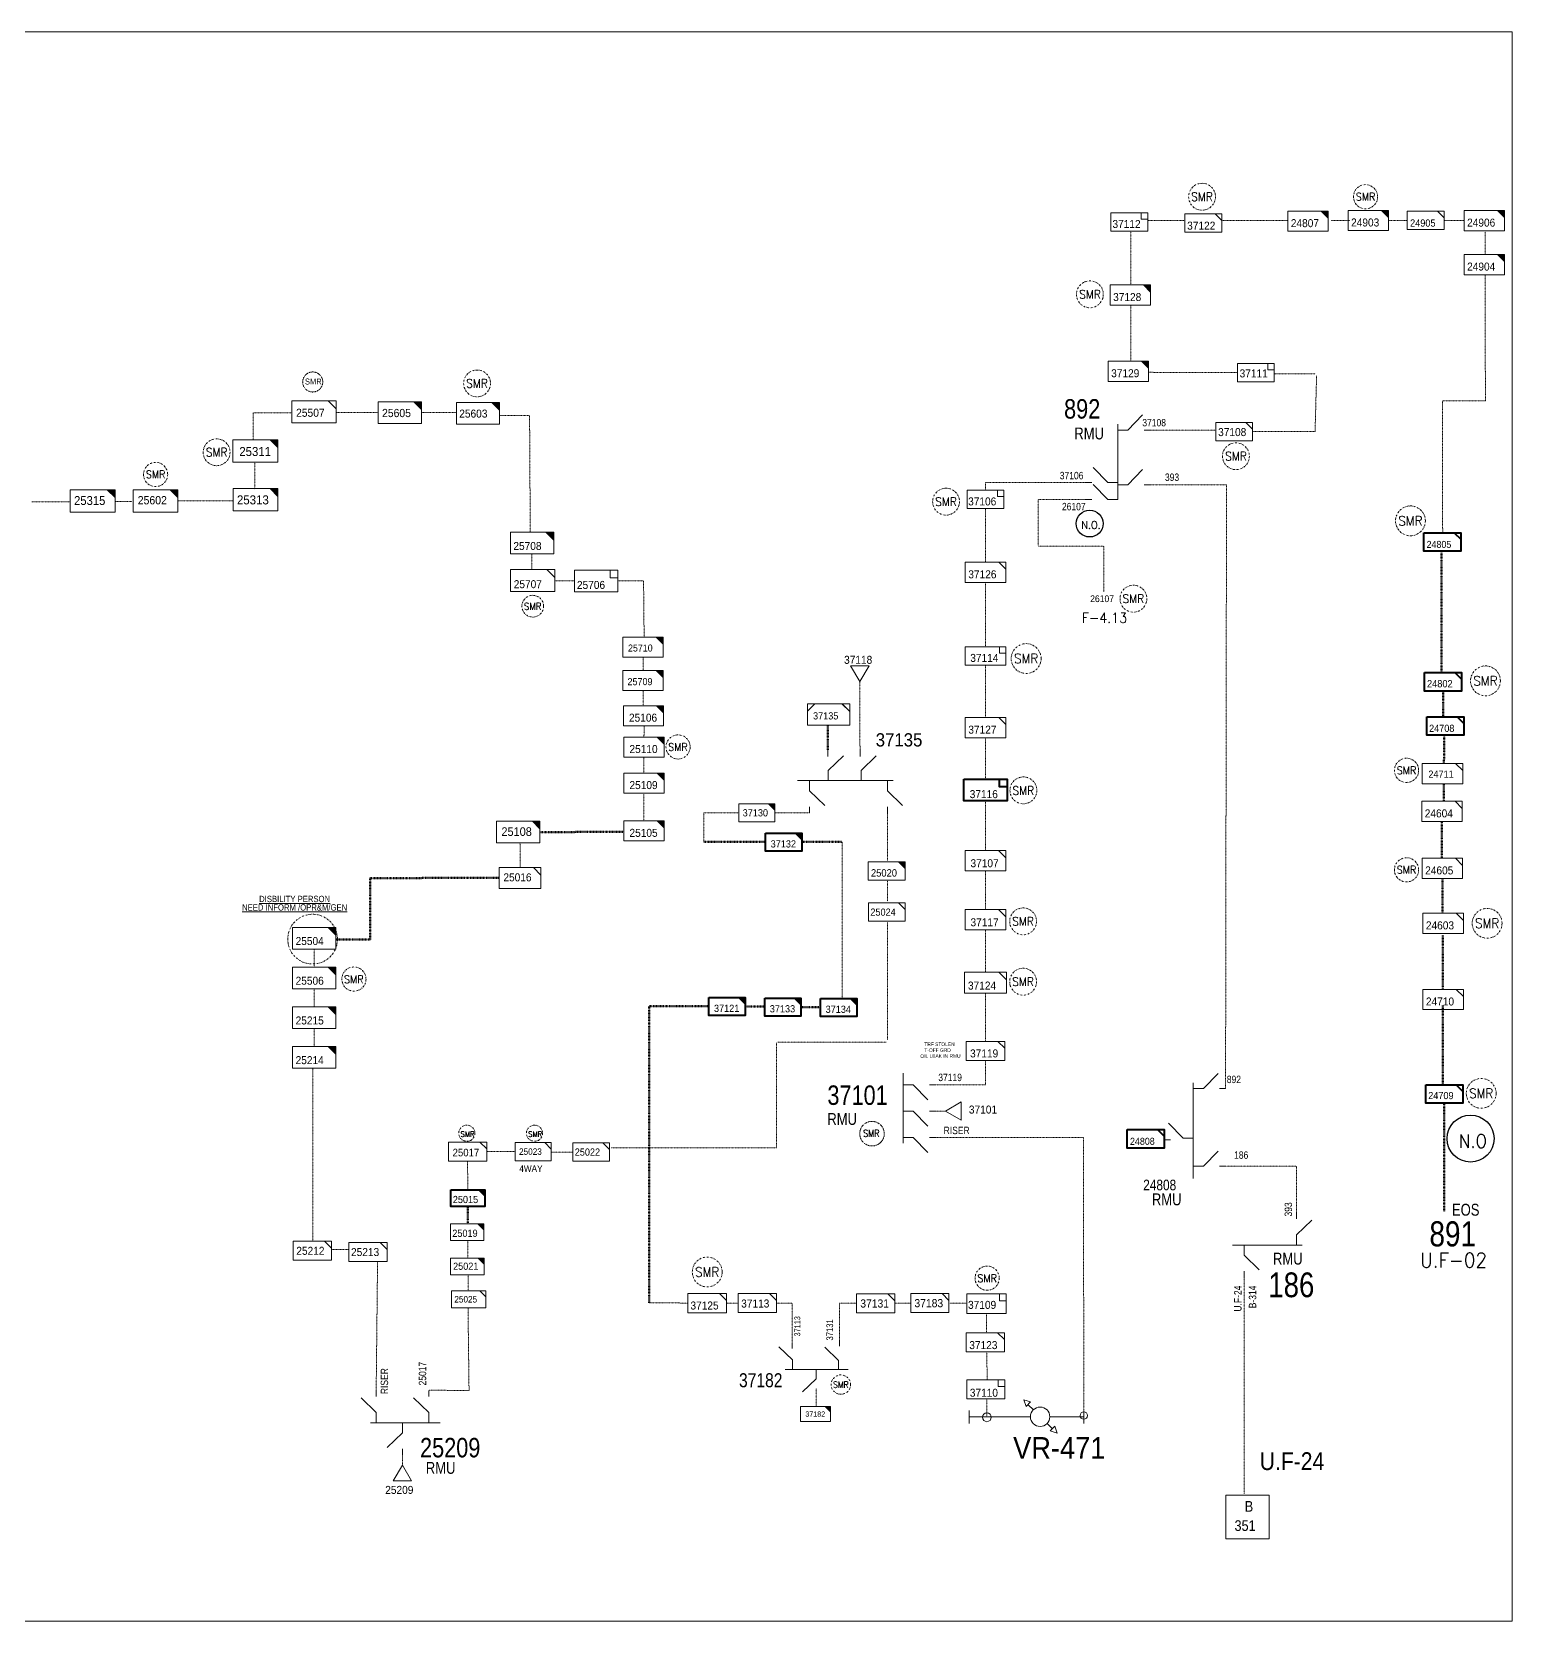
# Model space of a CAD drawing. Header units: metres. Extents: x 65984 to 144644, y -19036 to 23726.
# Drawn here: x 82810 to 83495, y -11224 to -10489 of the extents above; entities that cross this region are included whole.
import ezdxf
from ezdxf.enums import TextEntityAlignment as Align

# ---------------------------------------------------------------- set-up
doc = ezdxf.new("R2010")
doc.units = ezdxf.units.M
doc.header["$MEASUREMENT"] = 0
doc.linetypes.add('DGN Style 3', pattern=[0.013877, 0, -0.013877])
doc.linetypes.add('DGN Style 4', pattern=[1.6, 0.8, -0.4, 0, -0.4])
doc.layers.get('0').update_dxf_attribs({"color": 95, "lineweight": 40})
for name, color, linetype, lineweight in [('ABS NUMBER', 112, 'Continuous', 30), ('d_eos', 111, 'Continuous', 40), ('d_eos no', 121, 'Continuous', 40), ('d_switch', 95, 'Continuous', 40), ('d_tf', 1, 'Continuous', 40), ('d_tf no', 6, 'Continuous', 40), ('d_ug cable', 95, 'Continuous', 40), ('d_ug tf', 1, 'Continuous', 40), ('d_unit sub', 7, 'Continuous', 40), ('fedr no', 95, 'Continuous', 40), ('GRID STATION  04', 7, 'Continuous', 40), ('O H MAIN FEEDER', 4, 'Continuous', 100), ('REGULATOR', 5, 'Continuous', 40), ('SW N O', 114, 'Continuous', 30)]:
    doc.layers.add(name, color=color, linetype=linetype, lineweight=lineweight)
doc.styles.add('NASKHF', font='naskhf.shx', dxfattribs={"height": 8})
doc.styles.add('Style-Arial', font='arial.ttf')
doc.styles.add('Style-ENGINEERING', font='ENGINEERING.shx')
doc.styles.add('Style-msdefault', font='msdefault.shx')
doc.styles.add('Style-simplex', font='simplex.shx')
doc.styles.add('Style-STANDARD', font='STANDARD.shx')

# ---------------------------------------------------------------- blocks, each defined once
blk = doc.blocks.new('TF3_14')
at = {"layer": 'd_unit sub', "color": 6, "linetype": 'Continuous', "lineweight": 13}
for p, q in [((11.3, 9), (18.3, 9)), ((18.3, 9), (18.3, 2))]:
    blk.add_line(p, q, dxfattribs=at)
at = {"layer": 'd_unit sub', "color": 6, "linetype": 'Continuous', "lineweight": 13, "flags": 128}
blk.add_lwpolyline([(-21.7, 9), (18.3, 9), (18.3, -11), (-21.7, -11)], close=True, dxfattribs=at)
blk.add_lwpolyline([(18.3, 2), (11.3, 2), (11.3, 9)], dxfattribs=at)
blk = doc.blocks.new('TF_8')
at = {"color": 0, "linetype": 'ByBlock', "lineweight": -2}
blk.add_line((6.3, 4.95), (9.9, 1.35), dxfattribs=at)
blk.add_3dface([(-10.1, 4.95), (9.9, 4.95), (9.9, -5.05), (-10.1, -5.05)], dxfattribs=at)
blk = doc.blocks.new('SS')
at = {"color": 0, "linetype": 'ByBlock', "lineweight": -2, "flags": 128}
blk.add_lwpolyline([(6.95, 4.25), (10.45, 4.25), (10.45, 0.75)], close=True, dxfattribs=at)
at = {"color": 0, "linetype": 'ByBlock', "lineweight": -2, "extrusion": (0, 0, -1)}
blk.add_solid([(-6.95, 4.25), (-10.45, 4.25), (-10.45, 0.75)], dxfattribs=at)
at = {"color": 0, "linetype": 'ByBlock', "lineweight": -2}
blk.add_3dface([(-9.55, 4.25), (10.45, 4.25), (10.45, -5.75), (-9.55, -5.75)], dxfattribs=at)
blk = doc.blocks.new('TF3_12')
at = {"layer": 'd_unit sub', "color": 2, "linetype": 'Continuous', "lineweight": 13}
for p, q in [((11.3, 9), (18.3, 9)), ((18.3, 9), (18.3, 2))]:
    blk.add_line(p, q, dxfattribs=at)
at = {"layer": 'd_unit sub', "color": 2, "linetype": 'Continuous', "lineweight": 13, "flags": 128}
blk.add_lwpolyline([(-21.7, 9), (18.3, 9), (18.3, -11), (-21.7, -11)], close=True, dxfattribs=at)
blk.add_lwpolyline([(18.3, 2), (11.3, 2), (11.3, 9)], dxfattribs=at)
blk = doc.blocks.new('TF3_15')
at = {"layer": 'd_unit sub', "color": 2, "linetype": 'Continuous', "lineweight": 13}
for p, q in [((11.3, 9), (18.3, 9)), ((18.3, 9), (18.3, 2))]:
    blk.add_line(p, q, dxfattribs=at)
at = {"layer": 'd_unit sub', "color": 2, "linetype": 'Continuous', "lineweight": 13, "flags": 128}
blk.add_lwpolyline([(-26, 9), (18.3, 9), (18.3, -11), (-26, -11)], close=True, dxfattribs=at)
blk.add_lwpolyline([(18.3, 2), (11.3, 2), (11.3, 9)], dxfattribs=at)
blk = doc.blocks.new('TF3_16')
at = {"layer": 'd_tf no', "color": 2, "linetype": 'Continuous', "lineweight": 40}
for p, q in [((11.3, 9), (18.3, 9)), ((18.3, 9), (18.3, 2))]:
    blk.add_line(p, q, dxfattribs=at)
at = {"layer": 'd_tf no', "color": 2, "linetype": 'Continuous', "lineweight": 40, "flags": 128}
blk.add_lwpolyline([(-21.7, 9), (18.3, 9), (18.3, -11), (-21.7, -11)], close=True, dxfattribs=at)
blk.add_lwpolyline([(18.3, 2), (11.3, 2), (11.3, 9)], dxfattribs=at)
blk = doc.blocks.new('exist.us-1000kva')
at = {"color": 0, "linetype": 'ByBlock', "lineweight": -2, "flags": 128}
blk.add_lwpolyline([(40, 12.9), (32.8, 20), (40, 20)], close=True, dxfattribs=at)
at = {"color": 0, "linetype": 'ByBlock', "lineweight": -2, "extrusion": (0, 0, -1)}
blk.add_solid([(-40, 12.9), (-32.8, 20), (-40, 20)], dxfattribs=at)
at = {"color": 0, "linetype": 'ByBlock', "lineweight": -2, "xscale": 2, "yscale": 2}
blk.add_blockref('TF_8', (20.2, 10.1), dxfattribs=at)
blk = doc.blocks.new('TF3')
at = {"color": 0, "linetype": 'ByBlock', "lineweight": -2}
for p, q in [((11.3, 9), (18.3, 9)), ((18.3, 9), (18.3, 2))]:
    blk.add_line(p, q, dxfattribs=at)
at = {"color": 0, "linetype": 'ByBlock', "lineweight": -2, "flags": 128}
blk.add_lwpolyline([(18.3, 2), (11.3, 2), (11.3, 9)], dxfattribs=at)
at = {"color": 0, "linetype": 'ByBlock', "lineweight": -2}
blk.add_3dface([(-21.7, 9), (18.3, 9), (18.3, -11), (-21.7, -11)], dxfattribs=at)
blk = doc.blocks.new('*U2895')
at = {"layer": 'REGULATOR', "color": 6, "linetype": 'Continuous', "lineweight": 13}
for p, q in [((-9.5, 9.1), (-5.5, 5.1)), ((5.2, -5.6), (9.2, -9.6))]:
    blk.add_line(p, q, dxfattribs=at)
at = {"layer": 'REGULATOR', "color": 6, "linetype": 'Continuous', "lineweight": 13, "flags": 128}
for points in [[(-7.6, 11.2), (-13, 13), (-11.2, 7.6)], [(7.5, -11.2), (13, -13), (11.2, -7.6)]]:
    blk.add_lwpolyline(points, close=True, dxfattribs=at)
at = {"layer": 'REGULATOR', "color": 6, "linetype": 'Continuous', "lineweight": 13}
blk.add_circle((-0.2, -0.3), 7.56, dxfattribs=at)
blk = doc.blocks.new('*U2522')
at = {"layer": 'd_unit sub', "color": 2, "linetype": 'Continuous', "lineweight": 13, "flags": 128}
blk.add_lwpolyline([(20, 10), (20, 2.7), (12.8, 10)], close=True, dxfattribs=at)
at = {"layer": 'd_unit sub', "color": 2, "linetype": 'Continuous', "lineweight": 13, "xscale": 2, "yscale": 2, "zscale": 0.8845711694560097, "rotation": 359.9999999999999}
blk.add_blockref('TF_8', (0.2, 0.1), dxfattribs=at)
blk = doc.blocks.new('*U2896')
at = {"layer": 'd_unit sub', "color": 2, "linetype": 'Continuous', "lineweight": 13, "flags": 128}
blk.add_lwpolyline([(20, 10), (20, 2.7), (12.8, 10)], close=True, dxfattribs=at)
at = {"layer": 'd_unit sub', "color": 2, "linetype": 'Continuous', "lineweight": 13, "xscale": 2, "yscale": 2, "zscale": 0.9593426445979664, "rotation": 359.9999999999999}
blk.add_blockref('TF_8', (0.2, 0.1), dxfattribs=at)
blk = doc.blocks.new('*U2897')
at = {"layer": 'd_unit sub', "color": 6, "linetype": 'Continuous', "lineweight": 13, "flags": 128}
for points in [[(-9.35, 4.69), (9.39, 4.69), (9.39, -4.68), (-9.35, -4.68)], [(6.11, 4.69), (9.39, 4.69), (9.39, 1.41)]]:
    blk.add_lwpolyline(points, close=True, dxfattribs=at)
blk = doc.blocks.new('TRA1_1090')
at = {"layer": 'd_tf', "color": 6, "linetype": 'Continuous', "lineweight": 13, "ltscale": 0.000426762, "flags": 128}
blk.add_lwpolyline([(10, -16.9), (0, 0.1), (-10, -16.9)], close=True, dxfattribs=at)
blk = doc.blocks.new('TRA1_1089')
at = {"layer": 'd_tf', "color": 6, "linetype": 'Continuous', "lineweight": 13, "ltscale": 0.000426762, "xscale": 1.000046566207833, "yscale": 1.000046566207833, "zscale": 1.000046566207833, "rotation": 180}
blk.add_blockref('TRA1_1090', (0, 0), dxfattribs=at)
blk = doc.blocks.new('*U3992')
at = {"layer": 'SW N O', "color": 80}
blk.add_circle((0, 0), 16.8, dxfattribs=at)
at = {"layer": 'SW N O', "color": 80, "insert": (1.7, -1.8), "char_height": 9.6, "attachment_point": 5, "line_spacing_factor": 0.6, "style": 'Style-STANDARD'}
blk.add_mtext('N.O.', dxfattribs=at)
blk = doc.blocks.new('*U4126')
at = {"layer": 'd_unit sub', "color": 6, "linetype": 'Continuous', "lineweight": 13, "flags": 128}
for points in [[(-9.48, 1.38), (-6.07, 4.73), (-9.48, 4.73)], [(9.49, 1.32), (6.02, 4.73), (9.5, 4.73)]]:
    blk.add_lwpolyline(points, close=True, dxfattribs=at)
at = {"layer": 'd_unit sub', "color": 6, "linetype": 'Continuous', "lineweight": 13, "xscale": 0.94866334575076, "yscale": 0.94866334575076, "zscale": 0.8857316704660863, "rotation": 359.9999999999999}
blk.add_blockref('TF_8', (0.1, 0.04), dxfattribs=at)
blk = doc.blocks.new('TRA1_1598')
at = {"layer": 'd_tf', "color": 6, "linetype": 'Continuous', "lineweight": 13, "ltscale": 0.000426762, "flags": 128}
blk.add_lwpolyline([(10, -17), (0, 0), (-10, -17)], close=True, dxfattribs=at)
blk = doc.blocks.new('TRA1_1597')
at = {"layer": 'd_tf', "color": 6, "linetype": 'Continuous', "lineweight": 13, "ltscale": 0.000426762, "xscale": 1.000046566207832, "yscale": 1.000046566207832, "zscale": 1.000046566207832, "rotation": 180.0000000124235}
blk.add_blockref('TRA1_1598', (0, 0), dxfattribs=at)
blk = doc.blocks.new('*U4288')
at = {"layer": 'd_unit sub', "color": 2, "linetype": 'Continuous', "lineweight": 13, "flags": 128}
for points in [[(-9.35, 4.69), (9.39, 4.69), (9.39, -4.68), (-9.35, -4.68)], [(6.11, 4.69), (9.39, 4.69), (9.39, 1.41)]]:
    blk.add_lwpolyline(points, close=True, dxfattribs=at)
blk = doc.blocks.new('*U3529')
at = {"layer": 'SW N O', "color": 3}
blk.add_circle((0, 0), 16.8, dxfattribs=at)
at = {"layer": 'SW N O', "color": 3, "insert": (1.7, -1.8), "char_height": 9.6, "attachment_point": 5, "line_spacing_factor": 0.6, "style": 'Style-STANDARD'}
blk.add_mtext('N.O', dxfattribs=at)

msp = doc.modelspace()

# ---------------------------------------------------------------- linework, layer by layer
at = {"layer": 'd_eos', "color": 2, "linetype": 'Continuous', "lineweight": 13, "ltscale": 0.638341}
for p, q in [((83312.47, -10670.96), (83312.47, -10705.79)), ((83317.12, -10673.62), (83323.92, -10666.62)), ((83312.47, -10673.62), (83317.12, -10673.62)), ((83324.57, -10673.63), (83327.39, -10673.63)), ((83307.82, -10697.91), (83301.03, -10690.91)), ((83317.12, -10698.92), (83323.92, -10691.91)), ((83300.38, -10697.91), (83297.56, -10697.91)), ((83307.82, -10705.79), (83301.02, -10698.79)), ((83312.47, -10697.91), (83307.82, -10697.91)), ((83312.47, -10698.92), (83317.12, -10698.92)), ((83324.57, -10698.92), (83327.39, -10698.92)), ((83300.38, -10705.79), (83297.55, -10705.79)), ((83312.47, -10705.79), (83307.82, -10705.79)), ((83213.23, -11003.38), (83213.24, -10971.06)), ((83213.24, -10976.43), (83217.89, -10976.43)), ((83217.89, -10976.43), (83224.68, -10983.43)), ((83225.33, -10976.43), (83228.16, -10976.43)), ((83213.23, -10988.57), (83217.88, -10988.57)), ((83217.88, -10988.57), (83224.68, -10995.58)), ((83225.33, -10988.57), (83228.15, -10988.57)), ((83213.23, -11000.72), (83217.88, -11000.72)), ((83217.88, -11000.72), (83224.68, -11007.72)), ((83225.33, -11000.72), (83228.15, -11000.72))]:
    msp.add_line(p, q, dxfattribs=at)
at = {"layer": 'd_eos', "color": 7, "linetype": 'Continuous', "lineweight": 13, "ltscale": 0.638341}
for p, q in [((83178.37, -10824.53), (83178.37, -10821.7)), ((83178.59, -10831.1), (83185.59, -10824.31)), ((83193.27, -10824.53), (83193.27, -10821.7)), ((83193.79, -10831.1), (83200.79, -10824.31)), ((83178.59, -10835.75), (83178.59, -10831.1)), ((83193.79, -10835.75), (83193.79, -10831.1)), ((83208.6, -10835.75), (83164.4, -10835.75)), ((83169.98, -10835.75), (83169.98, -10840.4)), ((83169.98, -10840.4), (83176.98, -10847.2)), ((83205.93, -10835.75), (83205.93, -10840.4)), ((83205.93, -10840.4), (83212.93, -10847.2)), ((83169.98, -10847.84), (83169.98, -10850.67)), ((83205.93, -10847.84), (83205.93, -10850.67)), ((83352, -10978.17), (83358.8, -10971.17)), ((83347.35, -10975.5), (83347.35, -11019.7)), ((83347.35, -10978.17), (83352, -10978.17)), ((83359.44, -10978.17), (83362.27, -10978.17)), ((83342.7, -11001.12), (83335.91, -10994.12)), ((83336.87, -11001.85), (83334.05, -11001.85)), ((83347.35, -11001.14), (83342.7, -11001.14)), ((83352, -11014.12), (83358.8, -11007.12)), ((83347.35, -11014.12), (83352, -11014.12)), ((83359.44, -11014.12), (83362.27, -11014.12)), ((83395.09, -11038.43), (83395.08, -11035.61)), ((83395.09, -11045.87), (83402.09, -11039.08)), ((83395.09, -11050.52), (83395.09, -11045.87)), ((83397.75, -11050.52), (83365.43, -11050.53)), ((83370.8, -11050.53), (83370.8, -11055.18)), ((83370.8, -11055.18), (83377.8, -11061.97)), ((83370.8, -11062.62), (83370.8, -11065.44)), ((82969.58, -11120.58), (82969.58, -11117.76)), ((82969.58, -11128.02), (82962.58, -11121.23)), ((82969.58, -11132.67), (82969.58, -11128.02)), ((82993.87, -11128.03), (82986.86, -11121.23)), ((82993.87, -11132.67), (82993.87, -11128.03)), ((82966.91, -11132.67), (82999.23, -11132.68)), ((82981.72, -11132.67), (82981.72, -11137.32)), ((82981.72, -11137.32), (82974.72, -11144.12)), ((82981.72, -11144.77), (82981.72, -11147.59))]:
    msp.add_line(p, q, dxfattribs=at)
at = {"layer": 'd_eos', "color": 2, "linetype": 'Continuous', "lineweight": 13, "ltscale": 0.574507}
for p, q in [((83162.02, -11103.67), (83155.72, -11097.55)), ((83183.29, -11103.86), (83176.98, -11097.74)), ((83162.02, -11108.13), (83162.02, -11103.63)), ((83183.3, -11108.05), (83183.3, -11103.87)), ((83158.69, -11108.13), (83187.78, -11108.13)), ((83172.98, -11112.36), (83166.68, -11118.48)), ((83172.98, -11108.18), (83172.98, -11112.36))]:
    msp.add_line(p, q, dxfattribs=at)
at = {"layer": 'd_eos', "color": 7, "linetype": 'Continuous', "lineweight": 13, "ltscale": 0.574507}
for p, q in [((83161.91, -11098.36), (83161.91, -11095.82)), ((83183.76, -11097.27), (83183.76, -11094.73))]:
    msp.add_line(p, q, dxfattribs=at)
at = {"layer": 'd_eos', "color": 6, "linetype": 'Continuous', "lineweight": 13, "ltscale": 0.638341}
msp.add_line((82993.87, -11120.58), (82993.87, -11117.76), dxfattribs=at)
at = {"layer": 'd_ug cable', "color": 6, "linetype": 'DGN Style 3', "lineweight": 13}
for p, q in [((83326.28, -10576.76), (83343.46, -10576.72)), ((83360.59, -10576.72), (83368.26, -10576.72)), ((83368.26, -10576.72), (83391.02, -10576.74)), ((83411.06, -10576.72), (83419.71, -10576.72)), ((83437.62, -10576.72), (83446.28, -10576.72)), ((83463.35, -10576.73), (83472.49, -10576.72)), ((83318.46, -10581.71), (83318.4, -10606.57)), ((83482.33, -10581.93), (83482.34, -10592.4)), ((83482.33, -10601.82), (83482.37, -10660.13)), ((83318.46, -10616.01), (83318.43, -10641.75)), ((83367.74, -10647.07), (83326.7, -10646.93)), ((83403.73, -10647.67), (83384.99, -10647.67)), ((83404.35, -10648.6), (83403.65, -10674.35)), ((83462.49, -10660.16), (83462.64, -10721.05)), ((83482.37, -10660.13), (83462.57, -10660.13)), ((82912.79, -10665.65), (82912.79, -10678.1)), ((82970.52, -10665.55), (82951.08, -10665.56)), ((83006.64, -10665.53), (82990.59, -10665.54)), ((83040.82, -10720.92), (83040.51, -10666.94)), ((83374.78, -10674.35), (83403.65, -10674.35)), ((82913.49, -10688.52), (82913.49, -10701.03)), ((82810.38, -10706.86), (82828.14, -10706.84)), ((82849.06, -10706.66), (82856.69, -10706.66)), ((83251.29, -10734.74), (83251.29, -10709.91)), ((83041.61, -10738.11), (83041.58, -10730.93)), ((83061.3, -10743.41), (83052.2, -10743.41)), ((83093.21, -10743.35), (83081.26, -10743.35)), ((83093.46, -10769.41), (83093.21, -10743.45)), ((83251.29, -10744.12), (83251.29, -10773.84)), ((83092.96, -10784.71), (83092.96, -10778.69)), ((83092.99, -10801.11), (83092.96, -10794.09)), ((83093.4, -10815.63), (83093.44, -10810.4)), ((83093.36, -10832.29), (83093.39, -10824.91)), ((83093.35, -10854.29), (83093.37, -10848.08)), ((83093.37, -10848.08), (83093.37, -10842.06)), ((83136.97, -10850.68), (83121.06, -10850.68)), ((83121.07, -10863.99), (83121.07, -10850.64)), ((83169.93, -10850.68), (83154.02, -10850.68)), ((83205.99, -10850.83), (83205.99, -10872.88)), ((83036.1, -10875.86), (83036.08, -10864.54)), ((83184.99, -10936.51), (83184.99, -10863.99)), ((83206.05, -10891.54), (83206.05, -10881.62)), ((83206.05, -10955.69), (83206.05, -10901.4)), ((83154.67, -10957.03), (83154.67, -11005.5)), ((83205.36, -10956.69), (83155.34, -10956.69)), ((82940.23, -11048.51), (82940.23, -10968.86)), ((83228.15, -10988.57), (83232.86, -10988.57)), ((83033.83, -11007.32), (83021.01, -11007.31)), ((83060.49, -11007.52), (83050.53, -11007.55)), ((83078.17, -11005.58), (83154.9, -11005.58)), ((83011.84, -11011.73), (83011.95, -11024.92)), ((82948.92, -11052.61), (82956.96, -11052.61)), ((83012.03, -11048.42), (83012.04, -11056.59)), ((82969.58, -11119.17), (82970.23, -11058.19)), ((83012.18, -11064.34), (83012.18, -11071.72)), ((83161.91, -11095.82), (83161.94, -11077.36)), ((83183.74, -11094.8), (83183.74, -11077.4)), ((83216.43, -11077.36), (83209.34, -11077.36)), ((83251.82, -11091.07), (83251.79, -11082.18)), ((83252, -11112.84), (83251.95, -11099.91)), ((83251.88, -11121.63), (83251.88, -11130.01)), ((82981.72, -11147.59), (82981.72, -11152.3))]:
    msp.add_line(p, q, dxfattribs=at)
at = {"layer": 'd_ug cable', "color": 6, "linetype": 'DGN Style 3', "lineweight": 100}
for p, q in [((83178.37, -10821.7), (83178.37, -10810.02)), ((83463.24, -10827.82), (83463.33, -10814.73)), ((83463.11, -10845.31), (83463.17, -10837.25)), ((83045.32, -10859.53), (83084.11, -10859.48)), ((83121.07, -10863.99), (83149.64, -10863.99)), ((83166.4, -10863.99), (83184.99, -10863.99)), ((82966.79, -10909.21), (82966.76, -10880.76)), ((82966.86, -10880.81), (83026.46, -10880.74)), ((82950.91, -10909.23), (82966.81, -10909.21)), ((83095.8, -11077.22), (83095.8, -10940.09)), ((83095.86, -10940.03), (83123.43, -10940.03)), ((83140.14, -10940.25), (83149.24, -10940.25)), ((83165.95, -10940.47), (83175.04, -10940.47)), ((83011.98, -11032.74), (83011.93, -11040.74))]:
    msp.add_line(p, q, dxfattribs=at)
at = {"layer": 'd_ug cable', "color": 2, "linetype": 'DGN Style 3', "lineweight": 13}
msp.add_line((83172.96, -11116.81), (83172.98, -11124.98), dxfattribs=at)
at = {"layer": 'd_ug cable', "color": 6, "linetype": 'DGN Style 3', "lineweight": 13, "flags": 128}
for points in [[(82930.33, -10665.66), (82912.79, -10665.65)], [(83040.51, -10666.94), (83026.66, -10666.94)], [(83357.71, -10673.63), (83327.39, -10673.63)], [(83251.29, -10701.37), (83251.29, -10697.91), (83298.97, -10697.91)], [(83327.39, -10698.92), (83362.71, -10698.89), (83362.27, -10978.17), (83362.27, -10978.17)], [(82903.51, -10706.37), (82878.09, -10706.36)], [(83251.29, -10806.57), (83251.29, -10782.38)], [(83193.27, -10821.7), (83193.19, -10789.9)], [(83251.29, -10835.05), (83251.29, -10815.94)], [(83251.29, -10868.02), (83251.29, -10845.05)], [(83251.29, -10895.34), (83251.29, -10877.44)], [(83251.29, -10924.41), (83251.29, -10904.75)], [(82940.99, -10921.98), (82940.99, -10913.62)], [(82940.99, -10940.34), (82940.99, -10931.98)], [(83251.29, -10956.34), (83251.29, -10934.05)], [(82940.99, -10958.71), (82940.99, -10950.35)], [(83228.16, -10976.43), (83251.29, -10976.43), (83251.29, -10965.21)], [(83228.15, -11000.72), (83296.65, -11000.74), (83296.68, -11127.03)], [(83362.27, -11014.12), (83395.08, -11014.12), (83395.08, -11035.61)], [(83370.8, -11165.63), (83370.8, -11065.44)], [(83012.53, -11117.84), (83012.05, -11079.6), (83012.05, -11079.6)], [(83113.73, -11077.35), (83095.8, -11077.22)], [(83136.95, -11077.35), (83131.52, -11077.35)], [(83161.94, -11077.36), (83154.61, -11077.35)], [(83191.68, -11077.4), (83183.74, -11077.4)], [(83242.62, -11077.44), (83234.75, -11077.44)], [(83012.53, -11117.84), (82993.97, -11117.61)]]:
    msp.add_lwpolyline(points, dxfattribs=at)
at = {"layer": 'd_ug cable', "color": 231, "linetype": 'DGN Style 3', "lineweight": 13, "flags": 128}
for points in [[(83275.59, -10726.82), (83275.58, -10705.79), (83299.42, -10705.79)], [(83306.06, -10748.4), (83306.05, -10727.37), (83275.86, -10727.37)]]:
    msp.add_lwpolyline(points, dxfattribs=at)
at = {"layer": 'd_ug cable', "color": 6, "linetype": 'DGN Style 3', "lineweight": 100, "flags": 128}
for points in [[(83462.03, -10786.12), (83462.03, -10730.16)], [(83462.84, -10806.19), (83462.84, -10794.81)], [(83462.3, -10871.45), (83462.3, -10854.68)], [(83462.57, -10896.97), (83462.57, -10881.55)], [(83462.77, -10907.19), (83462.77, -10932.36)], [(83462.77, -10976.26), (83462.77, -10939.68)], [(83463.36, -11035.06), (83463.36, -10985.03)]]:
    msp.add_lwpolyline(points, dxfattribs=at)
at = {"layer": 'd_ug cable', "color": 2, "linetype": 'DGN Style 4', "lineweight": 13}
for centre, radius in [((83351.4, -10565.74), 6.21), ((83426.99, -10565.73), 5.59), ((83299.53, -10610.88), 6.21), ((83016.24, -10652.07), 6.21), ((82895.83, -10683.9), 6.21), ((83367.05, -10685.73), 6.21), ((82867.62, -10694.18), 5.59), ((83233.06, -10706.74), 6.21), ((83447.73, -10715.62), 6.9), ((83319.68, -10751.6), 6.21), ((83041.98, -10755.08), 5.03), ((83270.08, -10779.3), 6.9), ((83482.42, -10789.61), 6.9), ((83109.15, -10820.18), 5.59), ((83445.93, -10831), 5.59), ((83268.82, -10840.26), 6.21), ((83445.93, -10877), 5.59), ((83268.69, -10900.84), 6.21), ((83483.2, -10901.73), 6.9), ((82959.31, -10927.52), 5.59), ((83268.69, -10928.73), 6.21), ((83480.45, -10980.38), 6.9), ((83011.5, -10998.82), 3.73), ((83042.79, -10998.82), 3.73), ((83122.63, -11062.99), 6.9), ((83252.06, -11065.84), 5.59), ((83184.43, -11115.06), 4.47)]:
    msp.add_circle(centre, radius, dxfattribs=at)
at = {"layer": 'd_ug cable', "color": 2, "linetype": 'DGN Style 3', "lineweight": 13}
for centre, radius in [((82940.24, -10651.4), 4.64), ((83198.81, -10999.02), 5.68)]:
    msp.add_circle(centre, radius, dxfattribs=at)
at = {"layer": 'd_ug cable', "color": 1, "linetype": 'DGN Style 4', "lineweight": 13}
msp.add_circle((82940.2, -10909.05), 11.5, dxfattribs=at)
at = {"layer": 'd_ug cable', "color": 6, "linetype": 'Continuous', "lineweight": 13}
for centre, radius in [((83251.93, -11130.17), 2.03), ((83296.73, -11129.38), 1.72)]:
    msp.add_circle(centre, radius, dxfattribs=at)
at = {"layer": 'GRID STATION  04', "color": 121, "linetype": 'Continuous', "lineweight": 13, "ltscale": 0.724115, "flags": 128}
msp.add_lwpolyline([(83362.38, -11186.32), (83362.38, -11166.25), (83382.45, -11166.25), (83382.45, -11186.32)], close=True, dxfattribs=at)
at = {"layer": 'O H MAIN FEEDER', "color": 6, "lineweight": 13, "ltscale": 0.498271}
for p, q in [((83243.81, -11132.99), (83243.81, -11127.03)), ((83296.68, -11132.99), (83296.68, -11127.03)), ((83272.09, -11130.02), (83243.81, -11130.01)), ((83296.68, -11130.01), (83281.06, -11130.01))]:
    msp.add_line(p, q, dxfattribs=at)
at = {"layer": 'O H MAIN FEEDER', "color": 140, "lineweight": 13, "ltscale": 0.498271, "flags": 128}
msp.add_lwpolyline([(82153.8, -10489.45), (83494.78, -10489.45), (83494.78, -11224.48), (82153.8, -11224.48)], close=True, dxfattribs=at)

# ---------------------------------------------------------------- block references
at = {"layer": 'd_tf', "color": 6, "linetype": 'Continuous', "lineweight": 13, "ltscale": 0.000426762}
for name, p, xscale, yscale, zscale, rotation in [('TRA1_1597', (83193.19, -10789.9), 0.4267622666611982, 0.4267622666611982, 0.4267622666611982, 359.9997331952823), ('TRA1_1089', (83232.88, -10988.58), 0.4267622666565712, 0.4267622666565712, 0.4267622666565712, 270), ('TRA1_1089', (82981.72, -11152.32), 0.4267622666565712, 0.4267622666565712, 0.4267622666565712, 180)]:
    msp.add_blockref(name, p, dxfattribs=dict(at, xscale=xscale, yscale=yscale, zscale=zscale, rotation=rotation))
at = {"layer": 'd_tf no', "color": 2, "linetype": 'Continuous', "lineweight": 40, "xscale": 0.5, "yscale": 0.5, "zscale": 0.5}
msp.add_blockref('TF3_16', (83252.14, -10839.55), dxfattribs=at)
at = {"layer": 'd_ug tf', "color": 6, "linetype": 'Continuous', "lineweight": 13, "rotation": 359.9999999999999}
for p, xscale, yscale, zscale in [((82970.52, -10670.56), 0.501714370264317, 0.501714370264317, 0.2847753975333999), ((83031.66, -10730.93), 0.5002295740352334, 0.5002295740352334, 0.3164171083704443), ((83196.98, -10881.84), 0.4304230637670425, 0.4304230637670425, 0.3164171083704443), ((82930.98, -10913.62), 0.5002295740352334, 0.5002295740352334, 0.3164171083704443), ((82930.98, -10950.35), 0.5002295740352334, 0.5002295740352334, 0.3164171083704443), ((82930.98, -10968.71), 0.5002295740352334, 0.5002295740352334, 0.3164171083704443), ((83003.89, -11048.48), 0.3873807573903382, 0.3873807573903382, 0.2847753975333999), ((83003.99, -11064.34), 0.3873807573903382, 0.3873807573903382, 0.2847753975333999)]:
    msp.add_blockref('exist.us-1000kva', p, dxfattribs=dict(at, xscale=xscale, yscale=yscale, zscale=zscale))
at = {"layer": 'd_ug tf', "color": 2, "linetype": 'Continuous', "lineweight": 13, "xscale": 0.5002295740352334, "yscale": 0.5002295740352334, "zscale": 0.3164171083704443, "rotation": 359.9999999999999}
for p in [(83006.65, -10670.87), (82930.98, -10931.98)]:
    msp.add_blockref('exist.us-1000kva', p, dxfattribs=at)
at = {"layer": 'd_ug tf', "color": 6, "linetype": 'Continuous', "lineweight": 40, "xscale": 0.3908832925117953, "yscale": 0.3908832925117953, "zscale": 0.2562978577800599, "rotation": 359.9999999999999}
msp.add_blockref('exist.us-1000kva', (83004.17, -11032.74), dxfattribs=at)
at = {"layer": 'd_unit sub', "color": 6, "linetype": 'Continuous', "lineweight": 13}
for name, p, xscale, yscale, zscale, rotation in [('TF3_14', (83318.47, -10577.01), 0.4267622666565714, 0.4267622666565714, 0.4267622666565714, 359.9997), ('TF3_14', (83377, -10646.64), 0.4267622666565714, 0.4267622666565714, 0.4267622666565714, 359.9997), ('TF3', (83072.11, -10742.91), 0.4997783654572644, 0.4997783654572644, 0.1300771388769227, 359.9999999999999), ('SS', (83145.23, -10850.05), 0.8356408984560021, 0.8356408984560021, 0.417820449228001, 359.9999999999999), ('TF3_14', (83252.15, -11116.8), 0.4393836508557403, 0.4393836508557403, 0.4393836508557403, 359.9997000000001)]:
    msp.add_blockref(name, p, dxfattribs=dict(at, xscale=xscale, yscale=yscale, zscale=zscale, rotation=rotation))
at = {"layer": 'd_unit sub', "color": 2, "linetype": 'Continuous', "lineweight": 13}
for name, p, xscale, yscale, zscale in [('TF_8', (83352.12, -10577.85), 0.8535245333131425, 0.8535245333131425, 0.4267622666565712), ('SS', (83427.83, -10576.02), 0.9371734350277026, 0.9371734350277026, 0.4685867175138513), ('SS', (83317.82, -10610.51), 0.9371734350277026, 0.9371734350277026, 0.4685867175138513), ('TF_8', (82940.94, -10665.17), 1.024276478036518, 1.024276478036518, 0.4267622666565712), ('TF_8', (83366.33, -10674.31), 0.8535245333131425, 0.8535245333131425, 0.4267622666565712), ('SS', (82913.27, -10682.53), 1.041929921812548, 1.041929921812548, 0.5209649609062738), ('SS', (82867.09, -10705.66), 1.037918775751337, 1.037918775751337, 0.5189593878756683), ('TF_8', (83042.06, -10743.18), 1.024276478036518, 1.024276478036518, 0.4267622666565712), ('SS', (83092.97, -10819.57), 0.9284898871733357, 0.9284898871733357, 0.4642449435866678), ('*U4288', (83462.49, -10832.54), 1.005420102000176, 1.005420102000176, 1.005420102000176), ('TF_8', (83251.39, -10900), 0.9415284321742364, 0.9415284321742364, 0.4267622666565712), ('*U2522', (83251.3, -10929.23), 0.4824510241714298, 0.4824510241714298, 0.4824510241714298), ('TF_8', (83011.98, -11007.25), 0.8831595517353996, 0.8831595517353996, 0.4267622666565712), ('TF_8', (83042.24, -11007.3), 0.8365370684859791, 0.8365370684859791, 0.3456774359918227), ('*U2896', (83122.64, -11077.35), 0.4448486357399605, 0.4448486357399605, 0.4448486357399605), ('SS', (83172.4, -11128.13), 0.6929562358696714, 0.6929562358696714, 0.3464781179348357)]:
    msp.add_blockref(name, p, dxfattribs=dict(at, xscale=xscale, yscale=yscale, zscale=zscale))
at = {"layer": 'd_unit sub', "color": 6, "linetype": 'Continuous', "lineweight": 13}
for name, p, xscale, yscale, zscale in [('SS', (83399.97, -10576.33), 0.9371734350277026, 0.9371734350277026, 0.4685867175138513), ('TF_8', (83454.9, -10576.63), 0.8535245333131425, 0.8535245333131425, 0.4267622666565712), ('SS', (83481.46, -10576.09), 0.9371734350277026, 0.9371734350277026, 0.4685867175138513), ('SS', (83481.46, -10596.41), 0.9371734350277026, 0.9371734350277026, 0.4685867175138513), ('SS', (83316.91, -10645.73), 0.9371734350277026, 0.9371734350277026, 0.4685867175138513), ('SS', (82838.04, -10705.64), 1.041942176166601, 1.041942176166601, 0.5209710880833003), ('SS', (82913.39, -10705.11), 1.034332474746065, 1.034332474746065, 0.5171662373730326), ('SS', (83092.55, -10773.35), 0.9284898871733357, 0.9284898871733357, 0.4642449435866678), ('SS', (83092.55, -10788.75), 0.9284898871733357, 0.9284898871733357, 0.4642449435866678), ('SS', (83092.74, -10805.06), 0.9284898871733357, 0.9284898871733357, 0.4642449435866678), ('*U4126', (83178.71, -10805.13), 1.032821620631312, 1.032821620631312, 1.032821620631312), ('SS', (83092.97, -10836.23), 0.9284898871733357, 0.9284898871733357, 0.4642449435866678), ('SS', (83034.84, -10858.78), 1.002769078147203, 1.002769078147203, 0.5013845390736013), ('SS', (83092.97, -10858.33), 0.9284898871733357, 0.9284898871733357, 0.4642449435866678), ('TF_8', (83251.39, -10872.68), 0.9415284321742364, 0.9415284321742364, 0.4267622666565712), ('TF_8', (83036.2, -10880.72), 0.9634872817110574, 0.9634872817110574, 0.4267622666565712), ('TF_8', (83205.72, -10896.52), 0.8484262761197595, 0.8484262761197595, 0.3840860399909141), ('TF_8', (83251.38, -10960.73), 0.887331418668328, 0.887331418668328, 0.4267622666565712), ('TF_8', (83069.06, -11007.47), 0.8484262761197595, 0.8484262761197595, 0.3840860399909141), ('TF_8', (82940.18, -11053.09), 0.8831595517353996, 0.8831595517353996, 0.4267622666565712), ('TF_8', (82965.88, -11053.73), 0.8831595517353996, 0.8831595517353996, 0.4267622666565712), ('TF_8', (82965.88, -11053.73), 0.8831595517353996, 0.8831595517353996, 0.4267622666565712), ('TF_8', (83012.47, -11075.56), 0.7948435965618597, 0.7948435965618597, 0.3840860399909141), ('TF_8', (83145.87, -11077.33), 0.8831595517353996, 0.8831595517353996, 0.4267622666565712), ('TF_8', (83200.6, -11077.48), 0.883159551735917, 0.883159551735917, 0.3840860399909141), ('TF_8', (83225.64, -11077.33), 0.883159551735917, 0.883159551735917, 0.3840860399909141), ('TF_8', (83251.25, -11095.45), 0.8831595517353996, 0.8831595517353996, 0.4267622666565712)]:
    msp.add_blockref(name, p, dxfattribs=dict(at, xscale=xscale, yscale=yscale, zscale=zscale))
at = {"layer": 'd_unit sub', "color": 2, "linetype": 'Continuous', "lineweight": 13, "rotation": 359.9997}
for name, p, xscale, yscale, zscale in [('TF3_12', (83252.02, -10705.21), 0.4267622666565714, 0.4267622666565714, 0.4267622666565714), ('TF3_15', (83252.94, -10777.68), 0.4267622666565714, 0.4267622666565714, 0.4267622666565714), ('TF3_12', (83252.53, -11077.23), 0.4564160158388536, 0.4564160158388536, 0.4564160158388536)]:
    msp.add_blockref(name, p, dxfattribs=dict(at, xscale=xscale, yscale=yscale, zscale=zscale))
at = {"layer": 'd_unit sub', "color": 2, "linetype": 'Continuous', "lineweight": 40, "xscale": 0.8535245333131425, "yscale": 0.8535245333131425, "zscale": 0.4267622666565712}
for p in [(83462.52, -10725.31), (83462.84, -10790.02), (83463.53, -10980.64)]:
    msp.add_blockref('TF_8', p, dxfattribs=at)
at = {"layer": 'd_unit sub', "color": 6, "linetype": 'Continuous', "lineweight": 13}
for p in [(83251.27, -10739.43), (83251.27, -10811.26), (83462.28, -10850), (83462.81, -10936.98)]:
    msp.add_blockref('*U2897', p, dxfattribs=at)
at = {"layer": 'd_unit sub', "color": 6, "linetype": 'Continuous', "lineweight": 40}
for name, p, xscale, yscale, zscale in [('TF_8', (83463.93, -10810.42), 0.8535245333131425, 0.8535245333131425, 0.4267622666565712), ('SS', (83131.41, -10939.62), 0.8356408984560021, 0.8356408984560021, 0.417820449228001), ('SS', (83157.22, -10939.84), 0.8356408984560021, 0.8356408984560021, 0.417820449228001), ('SS', (83183.02, -10940.06), 0.8356408984560021, 0.8356408984560021, 0.417820449228001), ('TF_8', (83325.4, -11001.35), 0.8535245333131425, 0.8535245333131425, 0.4267622666565712)]:
    msp.add_blockref(name, p, dxfattribs=dict(at, xscale=xscale, yscale=yscale, zscale=zscale))
at = {"layer": 'd_unit sub', "color": 6, "linetype": 'Continuous', "lineweight": 40, "xscale": 0.8356408984560021, "yscale": 0.8356408984560021, "zscale": 0.417820449228001, "rotation": 359.9999999999999}
msp.add_blockref('SS', (83157.62, -10863.59), dxfattribs=at)
at = {"layer": 'd_unit sub', "color": 2, "linetype": 'Continuous', "lineweight": 13}
for p in [(83462.48, -10876.37), (83462.81, -10901.78)]:
    msp.add_blockref('*U4288', p, dxfattribs=at)
at = {"layer": 'REGULATOR', "color": 6, "linetype": 'Continuous', "lineweight": 13, "xscale": 0.5932651875639678, "yscale": 0.5932651875639678, "zscale": 0.5932651875639678}
msp.add_blockref('*U2895', (83276.67, -11129.74), dxfattribs=at)
at = {"layer": 'SW N O', "color": 80, "xscale": 0.3690001035703669, "yscale": 0.3690001035703669, "zscale": 0.3690001035703669}
msp.add_blockref('*U3992', (83299.45, -10716.88), dxfattribs=at)
at = {"layer": 'SW N O', "color": 3, "xscale": 0.6467210621802456, "yscale": 0.6467210621802456, "zscale": 0.6467210621802456}
msp.add_blockref('*U3529', (83475.51, -11001.3), dxfattribs=at)

# ---------------------------------------------------------------- texts
at = {"layer": 'ABS NUMBER', "color": 7, "lineweight": 13, "style": 'Style-Arial', "width": 0.9}
msp.add_text('VR-471', height=10, dxfattribs=at).set_placement((83264.08, -11139.34), align=Align.TOP_LEFT)
at = {"layer": 'd_eos no', "color": 2, "linetype": 'Continuous', "lineweight": 13, "style": 'Style-msdefault'}
for s, height, width, p in [('892', 9, 0.833333, (83287.61, -10659.33)), ('RMU', 5.5, 0.818182, (83292.35, -10672.45)), ('37101', 9, 0.833333, (83178.19, -10976.71)), ('RMU', 5.5, 0.818182, (83178.17, -10989.48))]:
    msp.add_text(s, height=height, dxfattribs=dict(at, width=width)).set_placement(p, align=Align.TOP_LEFT)
at = {"layer": 'd_eos no', "color": 7, "linetype": 'Continuous', "lineweight": 13, "ltscale": 0.698089, "style": 'Style-msdefault', "width": 0.833333}
msp.add_text('24808', height=4.924, dxfattribs=at).set_placement((83324.19, -11020.28), align=Align.TOP_LEFT)
at = {"layer": 'd_eos no', "color": 7, "linetype": 'Continuous', "lineweight": 13, "style": 'Style-msdefault'}
for s, height, width, p in [('RMU', 5.5, 0.818182, (83328.22, -11026.64)), ('EOS', 5.5, 0.818182, (83466.94, -11031.44)), ('RMU', 5.5, 0.818182, (83384.19, -11054.07)), ('25209', 9, 0.833333, (82989.87, -11139.71)), ('RMU', 5.5, 0.818182, (82992.54, -11150.81))]:
    msp.add_text(s, height=height, dxfattribs=dict(at, width=width)).set_placement(p, align=Align.TOP_LEFT)
at = {"layer": 'd_eos no', "color": 7, "linetype": 'Continuous', "lineweight": 13, "ltscale": 1.192654, "style": 'Style-msdefault', "width": 0.833333}
msp.add_text('891', height=11.601, dxfattribs=at).set_placement((83456.51, -11039.55), align=Align.TOP_LEFT)
at = {"layer": 'd_eos no', "color": 7, "linetype": 'Continuous', "lineweight": 13, "ltscale": 1.180768, "style": 'Style-msdefault', "width": 0.833333}
msp.add_text('186', height=11.44, dxfattribs=at).set_placement((83403.31, -11063.2), align=Align.TOP_RIGHT)
at = {"layer": 'd_eos no', "color": 2, "linetype": 'Continuous', "lineweight": 13, "ltscale": 0.72, "style": 'Style-msdefault', "width": 0.833333}
msp.add_text('37182', height=6.48, dxfattribs=at).set_placement((83137.33, -11109.79), align=Align.TOP_LEFT)
at = {"layer": 'd_switch', "color": 7, "linetype": 'Continuous', "lineweight": 13, "style": 'Style-ENGINEERING', "width": 0.857143}
for s, p in [('37108', (83323.79, -10668.5)), ('37119', (83229.47, -10971.29))]:
    msp.add_text(s, height=3.43, dxfattribs=at).set_placement(p, align=Align.TOP_LEFT)
for s, p in [('37106', (83296.55, -10692.97)), ('393', (83340.81, -10693.72)), ('26107', (83297.56, -10707.3)), ('RISER', (83243.96, -10995.8)), ('186', (83372.78, -11007.2))]:
    msp.add_text(s, height=3.43, dxfattribs=at).set_placement(p, align=Align.TOP_RIGHT)
for s, rotation, p in [('892', 0.00037, (83362.85, -10972.2)), ('25017', 90, (82989.29, -11115.44)), ('RISER', 90, (82971.68, -11119.47))]:
    msp.add_text(s, height=3.43, rotation=rotation, dxfattribs=at).set_placement(p, align=Align.TOP_LEFT)
msp.add_text('393', height=3.43, rotation=90, dxfattribs=at).set_placement((83392.99, -11037.32))
for s, p in [('U.F-24', (83366.22, -11069.27)), ('B-314', (83373.02, -11069.27))]:
    msp.add_text(s, height=3.43, rotation=89.99248, dxfattribs=at).set_placement(p, align=Align.TOP_RIGHT)
at = {"layer": 'd_switch', "color": 7, "linetype": 'Continuous', "lineweight": 13, "ltscale": 1.3532, "style": 'Style-ENGINEERING', "width": 0.857143}
msp.add_text('37113', height=2.709, rotation=90, dxfattribs=at).set_placement((83162.9, -11083.41), align=Align.TOP_RIGHT)
at = {"layer": 'd_switch', "color": 7, "linetype": 'Continuous', "lineweight": 13, "ltscale": 0.9, "style": 'Style-ENGINEERING', "width": 0.857143}
msp.add_text('37131', height=3.087, rotation=90, dxfattribs=at).set_placement((83177.74, -11094.68), align=Align.TOP_LEFT)
at = {"layer": 'd_switch', "color": 2, "linetype": 'Continuous', "lineweight": 13, "ltscale": 0.613905, "insert": (83221.14, -10956.83), "char_height": 1.6408, "attachment_point": 1, "style": 'NASKHF'}
msp.add_mtext('\\FENGINEERING;\\H1x;\\W0.857143;   TRF STOLEN  \\P   T-OFF GRD\\POIL LEAK IN RMU', dxfattribs=at)
at = {"layer": 'd_tf no', "color": 1, "linetype": 'Continuous', "lineweight": 13, "style": 'Style-simplex', "width": 0.909091}
for height, p in [(3.957, (83351.4, -10565.73)), (3.957, (83299.54, -10610.87)), (3.957, (83016.25, -10652.06)), (3.957, (82895.84, -10683.89)), (3.957, (83367.05, -10685.72)), (3.957, (83233.06, -10706.73)), (4.396, (83447.73, -10715.61)), (3.957, (83319.68, -10751.59)), (4.396, (83270.08, -10779.29)), (4.396, (83482.42, -10789.6)), (3.957, (83268.76, -10840.35)), (4.396, (83483.21, -10901.71)), (4.396, (83480.45, -10980.37)), (4.396, (83122.63, -11062.99))]:
    msp.add_text('SMR', height=height, dxfattribs=at).set_placement(p, align=Align.MIDDLE_CENTER)
at = {"layer": 'd_tf no', "color": 1, "linetype": 'Continuous', "lineweight": 13, "ltscale": 0.9, "style": 'Style-simplex', "width": 0.909091}
for height, p in [(3.561, (83426.99, -10565.72)), (3.561, (82867.63, -10694.17)), (3.561, (83109.1, -10820.26)), (3.561, (83445.93, -10830.99)), (3.561, (83445.93, -10876.99)), (3.957, (83268.69, -10900.83)), (3.561, (82959.25, -10927.61)), (3.957, (83268.69, -10928.72)), (3.561, (83252.06, -11065.85))]:
    msp.add_text('SMR', height=height, dxfattribs=at).set_placement(p, align=Align.MIDDLE_CENTER)
at = {"layer": 'd_tf no', "color": 6, "linetype": 'Continuous', "lineweight": 13, "style": 'Style-msdefault', "width": 0.945946}
for s, height, p in [('37112', 3.7, (83309.98, -10576.47)), ('24807', 3.7, (83392.44, -10576.1)), ('24905', 3.339, (83447.59, -10576.22)), ('24906', 3.7, (83473.93, -10575.85)), ('24904', 3.7, (83473.93, -10596.18)), ('37129', 3.7, (83309.38, -10645.5)), ('37111', 3.7, (83368.76, -10645.58)), ('25315', 4.116, (82829.92, -10704.16)), ('25313', 4.191, (82905.22, -10703.82)), ('25708', 3.7, (83033.02, -10725.39)), ('37126', 3.7, (83243.34, -10738.49)), ('25706', 3.7, (83062.41, -10743.4)), ('37118', 3.7, (83185.91, -10778.04)), ('25106', 3.7, (83086.46, -10804.79)), ('37135', 3.33, (83171.56, -10804.13)), ('37127', 3.7, (83243.34, -10810.32)), ('25109', 3.7, (83086.69, -10835.96)), ('37130', 3.33, (83139.03, -10848.97)), ('24604', 3.7, (83454.35, -10849.05)), ('25108', 3.996, (83027.5, -10857.33)), ('25105', 3.7, (83086.69, -10858.05)), ('25020', 3.423, (83198.33, -10876.71)), ('37107', 3.7, (83244.35, -10872.1)), ('25016', 3.7, (83028.41, -10878.63)), ('25024', 3.33, (83198.06, -10894.89)), ('25504', 3.7, (82932.34, -10908.08)), ('24710', 3.7, (83454.88, -10936.04)), ('25215', 3.7, (82932.34, -10944.81)), ('25214', 3.7, (82932.34, -10963.17)), ('37119', 3.7, (83244.15, -10960.05)), ('37101', 3.7, (83243.61, -10986.02)), ('25022', 3.33, (83061.4, -11005.85)), ('25015', 3.33, (83005.02, -11027.79)), ('25212', 3.7, (82932.67, -11051.34)), ('25213', 3.7, (82957.97, -11051.91)), ('25209', 3.7, (82973.78, -11161.9))]:
    msp.add_text(s, height=height, dxfattribs=at).set_placement(p, align=Align.TOP_LEFT)
at = {"layer": 'd_tf no', "color": 2, "linetype": 'Continuous', "lineweight": 13, "style": 'Style-msdefault', "width": 0.945946}
for s, height, p in [('24903', 3.7, (83420.3, -10575.78)), ('37122', 3.7, (83344.52, -10577.25)), ('25603', 3.7, (83008.01, -10664.17)), ('25311', 4.165, (82906.32, -10681.47)), ('25602', 3.828, (82859.36, -10704.16)), ('25707', 3.7, (83033.19, -10743.05)), ('26107', 3.128, (83299.68, -10750.07)), ('37114', 3.7, (83244.25, -10777.15)), ('25110', 3.7, (83086.69, -10819.3)), ('24711', 3.33, (83456.03, -10831.1)), ('24605', 3.7, (83454.55, -10875.42)), ('37117', 3.7, (83244.35, -10899.42)), ('25506', 3.7, (82932.34, -10926.44)), ('37124', 3.7, (83243.18, -10928.68)), ('25023', 2.997, (83035.63, -11005.81)), ('37182', 2.398, (83168, -11127.48))]:
    msp.add_text(s, height=height, dxfattribs=at).set_placement(p, align=Align.TOP_LEFT)
at = {"layer": 'd_tf no', "color": 121, "linetype": 'Continuous', "lineweight": 13, "style": 'Style-msdefault', "width": 0.945946}
for s, height, p in [('37128', 3.7, (83310.29, -10610.27)), ('37108', 3.7, (83358.83, -10672.72)), ('37106', 3.7, (83243.25, -10704.78)), ('24603', 3.7, (83454.88, -10900.84)), ('25017', 3.504, (83004.92, -11006)), ('37125', 3.7, (83114.89, -11076.63)), ('37109', 3.7, (83243.21, -11076.34))]:
    msp.add_text(s, height=height, dxfattribs=at).set_placement(p, align=Align.TOP_LEFT)
at = {"layer": 'd_tf no', "color": 2, "linetype": 'Continuous', "lineweight": 40, "ltscale": 0.97488, "style": 'Style-msdefault', "width": 0.945946}
msp.add_text('25507', height=3.746, dxfattribs=at).set_placement((82932.58, -10663.75), align=Align.TOP_LEFT)
at = {"layer": 'd_tf no', "color": 121, "linetype": 'Continuous', "lineweight": 40, "style": 'Style-msdefault', "width": 0.945946}
for s, height, p in [('24805', 3.251, (83455.2, -10724.89)), ('24802', 3.368, (83455.4, -10789.23)), ('37116', 3.7, (83243.99, -10840.15)), ('24709', 3.327, (83455.96, -10979.73))]:
    msp.add_text(s, height=height, dxfattribs=at).set_placement(p, align=Align.TOP_LEFT)
at = {"layer": 'd_tf no', "color": 1, "linetype": 'Continuous', "lineweight": 13, "ltscale": 0.81, "style": 'Style-simplex', "width": 0.909091}
msp.add_text('SMR', height=3.205, dxfattribs=at).set_placement((83041.94, -10755.15), align=Align.MIDDLE_CENTER)
at = {"layer": 'd_tf no', "color": 6, "linetype": 'Continuous', "lineweight": 40, "ltscale": 0.826378, "style": 'Style-msdefault', "width": 0.945946}
msp.add_text('25710', height=3.238, dxfattribs=at).set_placement((83086.01, -10772.81), align=Align.TOP_LEFT)
at = {"layer": 'd_tf no', "color": 6, "linetype": 'Continuous', "lineweight": 40, "ltscale": 0.861304, "style": 'Style-msdefault', "width": 0.945946}
msp.add_text('25709', height=3.282, dxfattribs=at).set_placement((83085.78, -10788.33), align=Align.TOP_LEFT)
at = {"layer": 'd_tf no', "color": 6, "linetype": 'Continuous', "lineweight": 40, "style": 'Style-msdefault', "width": 0.945946}
for s, height, p in [('24708', 3.327, (83456.36, -10809.9)), ('37132', 3.33, (83151.97, -10863.34)), ('37121', 3.33, (83125.76, -10939.38)), ('37133', 3.33, (83151.57, -10939.6)), ('37134', 3.33, (83177.37, -10939.82)), ('24808', 3.251, (83318.08, -11000.93))]:
    msp.add_text(s, height=height, dxfattribs=at).set_placement(p, align=Align.TOP_LEFT)
at = {"layer": 'd_tf no', "color": 7, "linetype": 'Continuous', "lineweight": 13, "style": 'Style-msdefault', "width": 0.945946}
for s, height, p in [('37135', 6.132, (83200.54, -10813.83)), ('4WAY', 2.997, (83035.76, -11013.68))]:
    msp.add_text(s, height=height, dxfattribs=at).set_placement(p, align=Align.TOP_LEFT)
at = {"layer": 'd_tf no', "color": 1, "linetype": 'Continuous', "lineweight": 13, "ltscale": 0.679078, "style": 'Style-simplex', "width": 0.909091}
for p in [(83011.81, -10999.22), (83043.09, -10999.22)]:
    msp.add_text('SMR', height=2.533, dxfattribs=at).set_placement(p, align=Align.MIDDLE_CENTER)
at = {"layer": 'd_tf no', "color": 6, "linetype": 'Continuous', "lineweight": 13, "ltscale": 0.9, "style": 'Style-msdefault', "width": 0.945946}
for s, p in [('25019', (83004.78, -11043.41)), ('25021', (83005.14, -11058.65))]:
    msp.add_text(s, height=3.33, dxfattribs=at).set_placement(p, align=Align.TOP_LEFT)
at = {"layer": 'd_tf no', "color": 6, "linetype": 'Continuous', "lineweight": 40, "ltscale": 0.81, "style": 'Style-msdefault', "width": 0.945946}
msp.add_text('25025', height=2.997, dxfattribs=at).set_placement((83005.72, -11074.1), align=Align.TOP_LEFT)
at = {"layer": 'd_tf no', "color": 6, "linetype": 'Continuous', "lineweight": 13, "style": 'Style-msdefault', "width": 0.945946}
for s, height, p in [('37113', 3.7, (83138.33, -11079.41)), ('37131', 3.773, (83193.4, -11079.44)), ('37183', 3.773, (83218.44, -11079.29)), ('37123', 3.7, (83243.79, -11098.64)), ('37110', 3.7, (83244.03, -11120.67))]:
    msp.add_text(s, height=height, dxfattribs=at).set_placement(p)
at = {"layer": 'd_tf no', "color": 1, "linetype": 'Continuous', "lineweight": 13, "ltscale": 0.72, "style": 'Style-simplex', "width": 0.909091}
msp.add_text('SMR', height=2.849, dxfattribs=at).set_placement((83184.43, -11115.06), align=Align.MIDDLE_CENTER)
at = {"layer": 'd_tf no', "color": 1, "linetype": 'Continuous', "lineweight": 40, "insert": (82936.64, -10649.8), "char_height": 2.761, "attachment_point": 1, "style": 'NASKHF'}
msp.add_mtext('\\Fmsdefault;\\H1x;\\W0.945946;SMR^I', dxfattribs=at)
at = {"layer": 'd_tf no', "color": 6, "linetype": 'Continuous', "lineweight": 13, "ltscale": 0.983881, "insert": (82972.31, -10663.85), "char_height": 3.7955, "attachment_point": 1, "style": 'NASKHF'}
msp.add_mtext('\\Fmsdefault;\\H1x;\\W0.945946;25605\\P', dxfattribs=at)
at = {"layer": 'd_tf no', "color": 1, "linetype": 'Continuous', "lineweight": 13, "ltscale": 0.792812, "insert": (82931.89, -10892.45), "char_height": 2.925, "attachment_point": 5, "line_spacing_factor": 0.8, "style": 'Style-ENGINEERING'}
msp.add_mtext('\\H1x;\\W0.909091;\\LDISBILITY PERSON \\PNEED INFORM /OPR&M/GEN ', dxfattribs=at)
at = {"layer": 'd_tf no', "color": 1, "linetype": 'Continuous', "lineweight": 40, "ltscale": 0.9, "insert": (83198.51, -10998.83), "char_height": 3.2634, "width": 8.1938, "attachment_point": 5, "line_spacing_factor": 1.2, "style": 'Style-STANDARD'}
msp.add_mtext('\\H1x;\\W0.909091;SMR\\P', dxfattribs=at)
at = {"layer": 'fedr no', "color": 55, "linetype": 'Continuous', "lineweight": 13, "insert": (83306.28, -10756.53), "char_height": 4.709, "attachment_point": 5, "style": 'Style-STANDARD'}
msp.add_mtext('\\PF-4.13\\P', dxfattribs=at)
at = {"layer": 'fedr no', "color": 2, "linetype": 'Continuous', "lineweight": 40, "insert": (83467.66, -11057.47), "char_height": 6.829, "attachment_point": 5, "style": 'Style-STANDARD'}
msp.add_mtext('U.F-02\\P', dxfattribs=at)
at = {"layer": 'GRID STATION  04', "color": 2, "linetype": 'Continuous', "lineweight": 13, "style": 'Style-msdefault', "width": 0.888889}
msp.add_text('U.F-24', height=8.219, dxfattribs=at).set_placement((83378.04, -11146.35), align=Align.TOP_LEFT)
at = {"layer": 'GRID STATION  04', "color": 121, "linetype": 'Continuous', "lineweight": 13, "style": 'Style-msdefault', "width": 0.888889}
for s, height, p in [('B', 4.92, (83371.15, -11168.91)), ('351', 4.918, (83366.41, -11177.81))]:
    msp.add_text(s, height=height, dxfattribs=at).set_placement(p, align=Align.TOP_LEFT)

doc.saveas('drawing.dxf')
